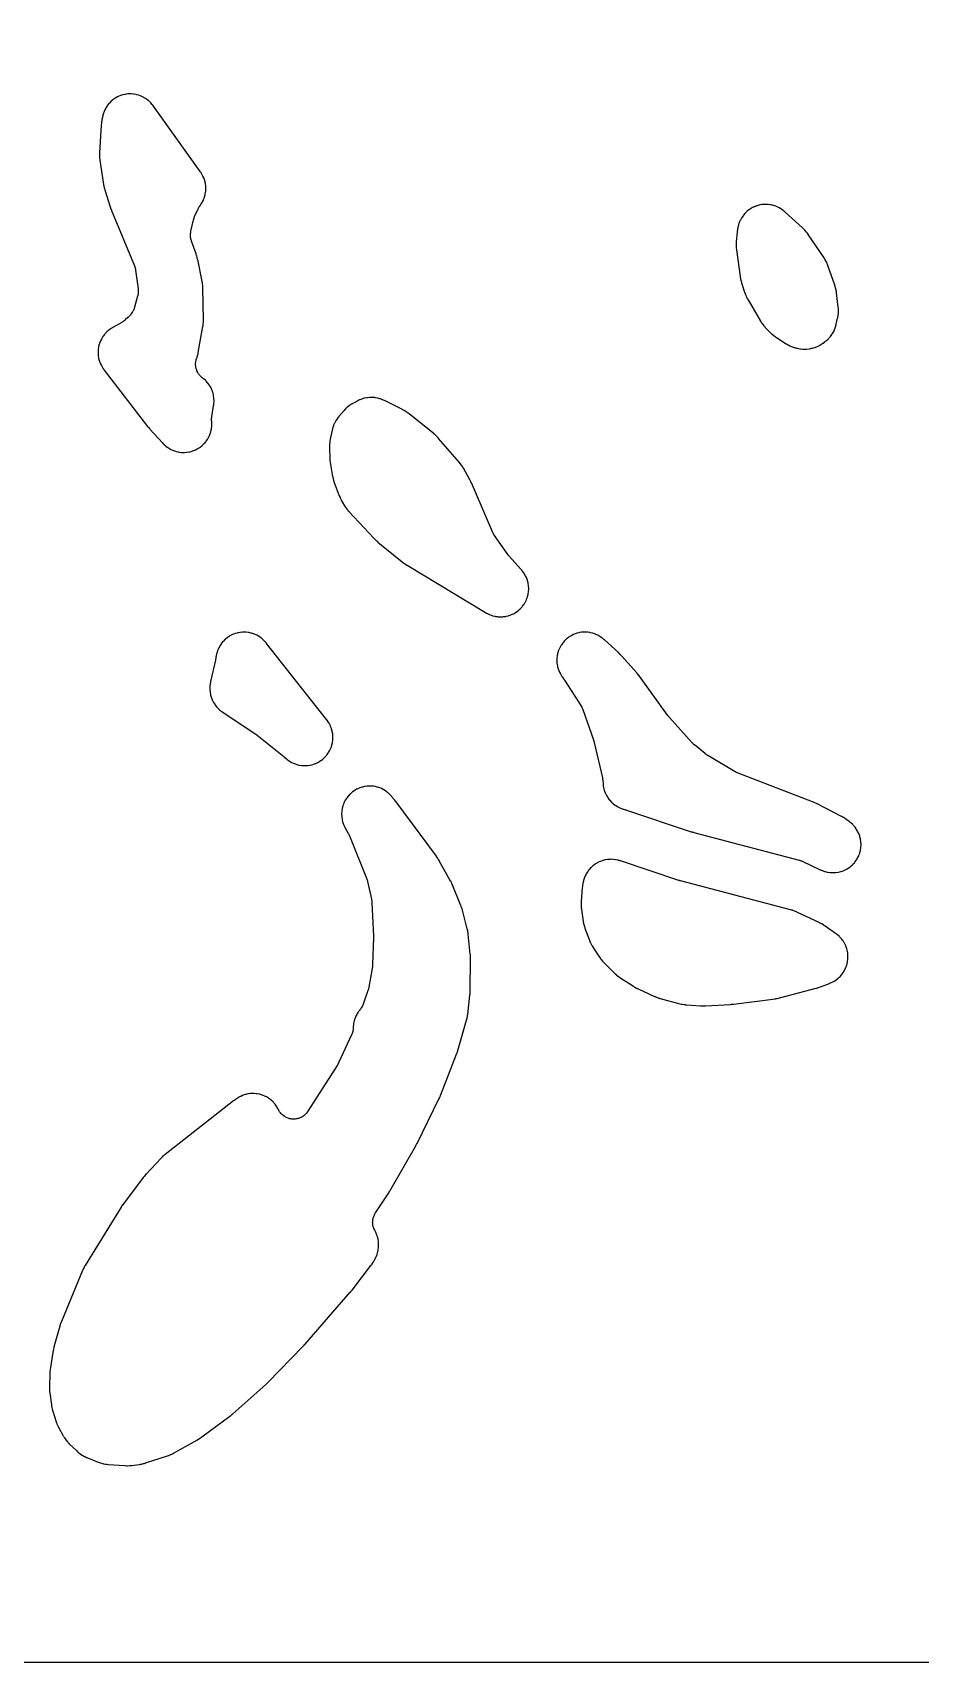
# Model space of a CAD drawing. Header units: millimetres. Extents: x 0 to 300, y 0 to 300.
# Drawn here: x 70.7 to 149.5, y -0.1 to 144.5 of the extents above; entities that cross this region are included whole.
import ezdxf

# ---------------------------------------------------------------- set-up
doc = ezdxf.new("R2010")
doc.units = ezdxf.units.MM
doc.layers.add('CUT', color=7, linetype='CONTINUOUS')

msp = doc.modelspace()

# ---------------------------------------------------------------- linework, layer by layer
at = {"layer": 'CUT'}
msp.add_lwpolyline([(298.5289, -0.0625), (1.4375, -0.0625), (0.5522, -0.0625), (0.4788, -0.0589), (0.4206, -0.0503), (0.3635, -0.036), (0.3082, -0.0162), (0.255, 0.009), (0.2046, 0.0392), (0.1573, 0.0743), (0.1137, 0.1137), (0.0743, 0.1573), (0.0392, 0.2046), (0.009, 0.255), (-0.0162, 0.3082), (-0.036, 0.3635), (-0.0503, 0.4206), (-0.0589, 0.4788), (-0.0625, 0.5522), (-0.0625, 1.4375), (-0.0625, 298.5625)], dxfattribs=at)
for points in [[(76.5528, 115.6852), (76.565, 115.6258), (76.6129, 115.4405), (76.631, 115.3827), (76.6974, 115.2031), (76.7213, 115.1475), (76.8054, 114.9755), (76.8348, 114.9225), (76.9373, 114.7577), (76.9539, 114.7324), (76.9876, 114.6838), (76.9964, 114.6714), (77.0545, 114.592), (77.0636, 114.5799), (80.9134, 109.5902), (80.9209, 109.5807), (80.9702, 109.5193), (80.9779, 109.5099), (81.0415, 109.4341), (81.0493, 109.4249), (81.1012, 109.3656), (81.1092, 109.3565), (82.2186, 108.1365), (82.2288, 108.1255), (82.2962, 108.0551), (82.3067, 108.0444), (82.3482, 108.0031), (82.3699, 107.9825), (82.5127, 107.854), (82.5592, 107.8162), (82.712, 107.7041), (82.762, 107.6711), (82.9252, 107.5748), (82.9783, 107.5469), (83.1503, 107.4674), (83.2059, 107.445), (83.3849, 107.3831), (83.4425, 107.3663), (83.6268, 107.3225), (83.6858, 107.3116), (83.8736, 107.2864), (83.9333, 107.2814), (84.1227, 107.2751), (84.1826, 107.2761), (84.3717, 107.2887), (84.4312, 107.2957), (84.6181, 107.3271), (84.6766, 107.34), (84.8594, 107.3899), (84.9164, 107.4085), (85.0933, 107.4764), (85.1481, 107.5007), (85.3173, 107.5859), (85.3695, 107.6155), (85.5294, 107.7171), (85.5783, 107.7518), (85.7272, 107.8689), (85.7724, 107.9082), (85.909, 108.0396), (85.95, 108.0833), (86.0728, 108.2276), (86.1093, 108.2752), (86.217, 108.4311), (86.2486, 108.482), (86.3402, 108.6478), (86.3665, 108.7017), (86.4412, 108.8759), (86.462, 108.9321), (86.5189, 109.1128), (86.534, 109.1708), (86.5726, 109.3563), (86.5818, 109.4155), (86.6017, 109.604), (86.605, 109.6638), (86.606, 109.8559), (86.6054, 109.8859), (86.6027, 109.9444), (86.6019, 109.9593), (86.595, 110.0581), (86.5944, 110.0654), (86.5929, 110.0837), (86.5913, 110.1068), (86.5894, 110.1406), (86.5882, 110.1704), (86.5881, 110.1746), (86.5884, 110.2269), (86.5909, 110.2982), (86.5959, 110.3657), (86.6011, 110.4133), (86.6064, 110.4527), (86.6084, 110.4654), (86.6099, 110.4751), (86.7638, 111.3978), (86.7661, 111.4125), (86.7797, 111.5086), (86.7816, 111.5234), (86.7883, 111.5813), (86.791, 111.611), (86.8035, 111.8019), (86.8045, 111.8615), (86.7981, 112.0501), (86.7932, 112.1096), (86.7681, 112.2966), (86.7572, 112.3553), (86.7137, 112.5388), (86.6971, 112.5962), (86.6355, 112.7745), (86.6133, 112.8299), (86.5343, 113.0012), (86.5067, 113.0541), (86.4111, 113.2168), (86.3783, 113.2667), (86.267, 113.419), (86.2295, 113.4654), (86.1036, 113.606), (86.0616, 113.6484), (85.9224, 113.7758), (85.8764, 113.8138), (85.7841, 113.8828), (85.7489, 113.9104), (85.6858, 113.9626), (85.6199, 114.023), (85.578, 114.0653), (85.5183, 114.1318), (85.4809, 114.1781), (85.4281, 114.2502), (85.3954, 114.3), (85.3501, 114.377), (85.3225, 114.4298), (85.285, 114.5109), (85.2628, 114.5661), (85.2336, 114.6506), (85.217, 114.7078), (85.1963, 114.7947), (85.1854, 114.8532), (85.1734, 114.9418), (85.1684, 115.0011), (85.1653, 115.0905), (85.1661, 115.15), (85.1719, 115.2392), (85.1787, 115.2983), (85.1933, 115.3865), (85.2059, 115.4447), (85.2292, 115.531), (85.2544, 115.6089), (85.2692, 115.6511), (85.2975, 115.7256), (85.3148, 115.7784), (85.3622, 115.9499), (85.369, 115.9768), (85.3811, 116.0297), (85.384, 116.0433), (85.402, 116.1317), (85.4046, 116.1454), (85.8168, 118.4426), (85.8192, 118.4571), (85.8337, 118.5514), (85.8358, 118.5659), (85.8432, 118.6228), (85.8462, 118.652), (85.8614, 118.8422), (85.863, 118.8715), (85.8648, 118.9289), (85.865, 118.9435), (85.8656, 119.039), (85.8655, 119.0537), (85.8142, 121.8593), (85.8138, 121.873), (85.8101, 121.9623), (85.8094, 121.976), (85.806, 122.0296), (85.8036, 122.057), (85.784, 122.2345), (85.7803, 122.2618), (85.772, 122.3148), (85.7697, 122.3284), (85.7538, 122.4163), (85.7512, 122.4298), (85.3524, 124.3815), (85.3479, 124.4019), (85.3161, 124.5339), (85.3108, 124.5541), (85.2652, 124.7182), (85.2593, 124.7382), (85.2184, 124.8676), (85.2117, 124.8874), (84.8053, 126.0332), (84.792, 126.0738), (84.7694, 126.1487), (84.7486, 126.2315), (84.7374, 126.2872), (84.7245, 126.3716), (84.7187, 126.4282), (84.7139, 126.5134), (84.7134, 126.5703), (84.7167, 126.6556), (84.7216, 126.7122), (84.733, 126.7968), (84.7471, 126.8738), (84.7558, 126.9156), (84.9887, 127.9166), (84.9978, 127.9514), (85.0147, 128.0115), (85.0355, 128.076), (85.0549, 128.1292), (85.07, 128.168), (85.0711, 128.1706), (85.076, 128.1821), (85.0792, 128.1893), (85.0811, 128.1938), (85.3585, 128.8231), (85.3822, 128.8726), (85.4207, 128.9474), (85.467, 129.0269), (85.512, 129.0958), (85.5378, 129.1331), (85.5855, 129.1988), (85.5928, 129.2091), (85.6285, 129.2604), (85.6448, 129.285), (85.7449, 129.4452), (85.7737, 129.4966), (85.8565, 129.6636), (85.88, 129.7176), (85.946, 129.8919), (85.9642, 129.948), (86.0128, 130.1279), (86.0253, 130.1855), (86.0561, 130.3693), (86.0629, 130.4279), (86.0754, 130.6138), (86.0765, 130.6727), (86.0707, 130.859), (86.066, 130.9178), (86.0419, 131.1026), (86.0315, 131.1606), (85.9894, 131.3422), (85.9733, 131.3989), (85.9137, 131.5754), (85.8921, 131.6303), (85.8154, 131.8001), (85.7885, 131.8526), (85.6942, 132.0163), (85.6789, 132.0415), (85.6477, 132.0899), (85.6396, 132.1022), (85.5858, 132.1815), (85.5774, 132.1936), (81.4319, 137.9909), (81.4233, 138.0026), (81.3664, 138.0781), (81.3575, 138.0897), (81.3223, 138.1342), (81.3037, 138.1566), (81.1811, 138.297), (81.1408, 138.3389), (81.007, 138.4651), (80.9628, 138.5029), (80.8174, 138.6155), (80.7698, 138.6488), (80.6142, 138.7468), (80.5635, 138.7754), (80.3992, 138.8579), (80.346, 138.8814), (80.1745, 138.9476), (80.1192, 138.9659), (79.9421, 139.0152), (79.8854, 139.028), (79.7043, 139.0599), (79.6466, 139.0672), (79.4632, 139.0814), (79.4051, 139.083), (79.2212, 139.0794), (79.1632, 139.0755), (78.9806, 139.054), (78.9232, 139.0445), (78.7435, 139.0055), (78.6874, 138.9904), (78.5123, 138.9342), (78.4578, 138.9138), (78.289, 138.8409), (78.2368, 138.8153), (78.0758, 138.7264), (78.0263, 138.6958), (77.8747, 138.5918), (77.8284, 138.5566), (77.6876, 138.4383), (77.6449, 138.3988), (77.5162, 138.2675), (77.4776, 138.224), (77.3622, 138.0808), (77.3279, 138.0338), (77.227, 137.8802), (77.1974, 137.8301), (77.1118, 137.6673), (77.0872, 137.6146), (77.0178, 137.4444), (76.9984, 137.3895), (76.945, 137.2109), (76.9374, 137.1828), (76.9238, 137.1277), (76.9205, 137.1135), (76.9001, 137.0212), (76.8971, 137.007), (76.8572, 136.8033), (76.8537, 136.784), (76.8333, 136.6579), (76.8305, 136.6385), (76.81, 136.4796), (76.8078, 136.46), (76.7957, 136.3329), (76.7941, 136.3133), (76.6412, 133.8681), (76.6404, 133.8522), (76.6367, 133.7488), (76.6363, 133.7329), (76.6357, 133.6707), (76.6363, 133.6389), (76.6453, 133.4323), (76.6476, 133.4006), (76.6536, 133.3387), (76.6553, 133.3229), (76.668, 133.2202), (76.6702, 133.2045), (76.994, 131.059), (76.9957, 131.0482), (77.0085, 130.9726), (77.0106, 130.9614), (77.0199, 130.912), (77.0249, 130.8884), (77.0589, 130.7414), (77.0646, 130.7188), (77.0752, 130.6798), (77.0782, 130.6693), (77.0995, 130.5966), (77.103, 130.5848), (77.5812, 129.0659), (77.5854, 129.0532), (77.6132, 128.9712), (77.6177, 128.9586), (77.6549, 128.8564), (77.6596, 128.844), (77.6911, 128.7633), (77.6961, 128.7509), (79.7364, 123.8425), (79.7401, 123.8334), (79.7457, 123.8194), (79.7548, 123.796), (79.7664, 123.7646), (79.7763, 123.7364), (79.7777, 123.7323), (79.7929, 123.682), (79.8115, 123.6129), (79.8268, 123.5467), (79.8358, 123.4995), (79.8423, 123.4602), (79.8442, 123.4474), (79.8456, 123.4377), (80.0672, 121.7817), (80.0721, 121.7366), (80.0789, 121.6537), (80.0818, 121.5631), (80.0807, 121.5027), (80.0745, 121.4122), (80.0674, 121.3523), (80.0521, 121.2629), (80.0339, 121.1818), (80.0229, 121.1377), (79.7522, 120.1608), (79.7488, 120.149), (79.7442, 120.133), (79.7291, 120.0862), (79.7099, 120.0316), (79.6777, 119.9526), (79.643, 119.8777), (79.6031, 119.8013), (79.573, 119.7498), (79.5466, 119.7074), (79.5376, 119.6938), (79.5307, 119.6836), (79.4296, 119.5353), (79.4243, 119.5275), (79.4159, 119.5156), (79.4019, 119.496), (79.3827, 119.47), (79.3653, 119.4472), (79.3628, 119.444), (79.3304, 119.4053), (79.2849, 119.3538), (79.24, 119.3065), (79.207, 119.2742), (79.179, 119.248), (79.1698, 119.2397), (79.1628, 119.2334), (78.93, 119.0287), (78.9211, 119.0209), (78.909, 119.0105), (78.8722, 118.9807), (78.8097, 118.9326), (78.7817, 118.9119), (78.7528, 118.8923), (78.6867, 118.8492), (78.6464, 118.8245), (78.6326, 118.8165), (78.6223, 118.8106), (77.8366, 118.3698), (77.8235, 118.3623), (77.7389, 118.312), (77.726, 118.304), (77.6759, 118.2725), (77.6507, 118.2558), (77.4919, 118.1442), (77.4441, 118.107), (77.2993, 117.9817), (77.2556, 117.9398), (77.1242, 117.8006), (77.0849, 117.7545), (76.9682, 117.6028), (76.9337, 117.5529), (76.8329, 117.3902), (76.8036, 117.3372), (76.7197, 117.1651), (76.696, 117.1094), (76.6298, 116.9297), (76.6118, 116.8719), (76.5641, 116.6865), (76.552, 116.6271), (76.5233, 116.4379), (76.5172, 116.3776), (76.5077, 116.1864), (76.5078, 116.1258), (76.5176, 115.9346), (76.5237, 115.8744)], [(133.2579, 127.0657), (133.2527, 127.0352), (133.2442, 126.9756), (133.2422, 126.9603), (133.2305, 126.8607), (133.2289, 126.8454), (133.1494, 125.9734), (133.1481, 125.9564), (133.1411, 125.8456), (133.1403, 125.8286), (133.138, 125.762), (133.1379, 125.7279), (133.1429, 125.5062), (133.1447, 125.4721), (133.15, 125.4057), (133.1516, 125.3887), (133.1636, 125.2784), (133.1657, 125.2614), (133.4929, 122.8824), (133.4949, 122.8691), (133.5088, 122.7824), (133.5111, 122.7691), (133.5206, 122.7173), (133.5261, 122.6908), (133.5655, 122.5199), (133.5722, 122.4937), (133.5863, 122.4429), (133.5901, 122.43), (133.6155, 122.346), (133.6196, 122.3331), (133.9187, 121.4205), (133.9238, 121.4055), (133.9586, 121.3081), (133.9642, 121.2932), (133.9866, 121.2353), (133.9989, 121.2059), (134.0838, 121.0174), (134.0976, 120.9887), (134.126, 120.9335), (134.1335, 120.9195), (134.1833, 120.8288), (134.1912, 120.815), (135.2708, 118.9677), (135.2801, 118.9523), (135.342, 118.8533), (135.3518, 118.8382), (135.3907, 118.7799), (135.4115, 118.7507), (135.5525, 118.5647), (135.575, 118.5368), (135.6206, 118.4836), (135.6325, 118.4701), (135.7111, 118.3838), (135.7234, 118.3707), (136.1423, 117.9373), (136.155, 117.9246), (136.2386, 117.8432), (136.2517, 117.8308), (136.3033, 117.7835), (136.3304, 117.76), (136.5114, 117.6129), (136.54, 117.5911), (136.5968, 117.5502), (136.6116, 117.54), (136.7084, 117.4748), (136.7234, 117.465), (137.589, 116.9188), (137.6006, 116.9117), (137.6762, 116.8664), (137.6879, 116.8595), (137.734, 116.8333), (137.7579, 116.8204), (137.9127, 116.7413), (137.9621, 116.7188), (138.1235, 116.654), (138.1489, 116.6444), (138.1989, 116.6269), (138.2118, 116.6226), (138.2957, 116.5954), (138.3086, 116.5913), (138.3894, 116.5671), (138.4036, 116.563), (138.4966, 116.5376), (138.511, 116.5338), (138.5672, 116.52), (138.5962, 116.5136), (138.7829, 116.4772), (138.8416, 116.4687), (139.0309, 116.4509), (139.0605, 116.4489), (139.1184, 116.4463), (139.1332, 116.4459), (139.2189, 116.4442), (139.2478, 116.4443), (139.328, 116.4466), (139.3421, 116.4472), (139.397, 116.4501), (139.4251, 116.4522), (139.6048, 116.4701), (139.6606, 116.4783), (139.8378, 116.513), (139.8654, 116.519), (139.8853, 116.5239), (139.9152, 116.5321), (140.1081, 116.59), (140.1376, 116.5997), (140.1726, 116.6123), (140.2042, 116.6245), (140.4038, 116.7089), (140.4646, 116.7388), (140.6535, 116.8451), (140.6825, 116.8625), (140.7381, 116.8981), (140.7522, 116.9074), (140.8431, 116.9693), (140.857, 116.979), (140.9801, 117.0679), (140.9926, 117.0772), (141.0728, 117.1384), (141.0851, 117.1479), (141.1323, 117.1859), (141.156, 117.206), (141.3044, 117.3386), (141.3485, 117.3823), (141.4806, 117.5275), (141.5199, 117.5755), (141.6363, 117.7336), (141.6705, 117.7854), (141.7699, 117.9547), (141.7985, 118.0098), (141.8799, 118.1884), (141.9027, 118.2461), (141.9661, 118.4348), (141.9752, 118.4645), (141.9915, 118.5228), (141.9955, 118.5379), (142.0201, 118.6357), (142.0237, 118.6508), (142.1454, 119.194), (142.1489, 119.2105), (142.1699, 119.3183), (142.1729, 119.3349), (142.1836, 119.3999), (142.1882, 119.4334), (142.2115, 119.6485), (142.215, 119.7159), (142.214, 119.9323), (142.2129, 119.9661), (142.2088, 120.0319), (142.2076, 120.0487), (142.1978, 120.158), (142.196, 120.1748), (142.0473, 121.4368), (142.0451, 121.453), (142.0297, 121.5586), (142.0272, 121.5748), (142.0162, 121.638), (142.0097, 121.6701), (141.9617, 121.8779), (141.9535, 121.9097), (141.9357, 121.9713), (141.9309, 121.987), (141.8985, 122.0886), (141.8933, 122.1042), (141.2791, 123.8613), (141.2747, 123.8733), (141.2456, 123.9513), (141.241, 123.9633), (141.2224, 124.0098), (141.2124, 124.0334), (141.1452, 124.1833), (141.1223, 124.2291), (141.0425, 124.3726), (141.0296, 124.3948), (141.0034, 124.4375), (140.9966, 124.4483), (140.9516, 124.5184), (140.9446, 124.5291), (139.5414, 126.6133), (139.531, 126.6284), (139.4616, 126.725), (139.4507, 126.7397), (139.4073, 126.7963), (139.3841, 126.8247), (139.2284, 127.0043), (139.2035, 127.0312), (139.1536, 127.0821), (139.1406, 127.095), (139.0547, 127.1774), (139.0413, 127.1898), (137.4787, 128.6001), (137.4674, 128.6101), (137.3931, 128.6738), (137.3815, 128.6835), (137.336, 128.7206), (137.3121, 128.7391), (137.1566, 128.8534), (137.1064, 128.8865), (136.9424, 128.9833), (136.8891, 129.0113), (136.7163, 129.0912), (136.6604, 129.1137), (136.4805, 129.1758), (136.4226, 129.1926), (136.2374, 129.2364), (136.1781, 129.2473), (135.9894, 129.2723), (135.9294, 129.2772), (135.7391, 129.2832), (135.6789, 129.282), (135.489, 129.2689), (135.4292, 129.2617), (135.2415, 129.2296), (135.1828, 129.2165), (134.9993, 129.1657), (134.9421, 129.1467), (134.7646, 129.0778), (134.7097, 129.0532), (134.54, 128.9669), (134.4878, 128.9369), (134.3276, 128.834), (134.2787, 128.7989), (134.1296, 128.6805), (134.0844, 128.6407), (133.948, 128.5079), (133.907, 128.4638), (133.7846, 128.318), (133.7483, 128.2699), (133.6411, 128.1126), (133.6097, 128.0612), (133.5189, 127.8939), (133.4928, 127.8396), (133.4182, 127.6616), (133.4072, 127.6335), (133.3872, 127.5782), (133.3823, 127.564), (133.3547, 127.4814), (133.3458, 127.4523), (133.3218, 127.3658), (133.3179, 127.3509), (133.3032, 127.2925), (133.2965, 127.2623)], [(97.0502, 107.9465), (97.0481, 107.91), (97.0463, 107.8387), (97.0461, 107.8204), (97.0466, 107.7015), (97.047, 107.6832), (97.0796, 106.7539), (97.0808, 106.7325), (97.0906, 106.5935), (97.0925, 106.5722), (97.1111, 106.3984), (97.1138, 106.3772), (97.1335, 106.2393), (97.137, 106.2181), (97.3299, 105.1459), (97.3324, 105.1327), (97.3498, 105.0473), (97.3526, 105.0342), (97.3642, 104.9831), (97.3707, 104.9571), (97.4167, 104.7891), (97.4244, 104.7634), (97.4405, 104.7135), (97.4447, 104.7008), (97.4733, 104.6185), (97.4779, 104.6058), (97.9161, 103.4302), (97.9213, 103.4168), (97.956, 103.3303), (97.9615, 103.317), (97.9835, 103.2655), (97.9955, 103.2394), (98.077, 103.0717), (98.0902, 103.0462), (98.1171, 102.997), (98.1241, 102.9845), (98.1708, 102.9037), (98.1781, 102.8914), (98.3836, 102.5549), (98.3917, 102.542), (98.4453, 102.4591), (98.4537, 102.4464), (98.4871, 102.3974), (98.5049, 102.3728), (98.6243, 102.2156), (98.6433, 102.1918), (98.6815, 102.1465), (98.6914, 102.135), (98.7569, 102.0611), (98.7672, 102.0498), (100.9835, 99.6747), (100.9976, 99.6601), (101.0902, 99.5673), (101.1047, 99.5533), (101.2248, 99.4408), (101.2398, 99.4272), (101.3385, 99.3408), (101.3539, 99.3278), (103.4955, 97.5768), (103.5124, 97.5634), (103.6238, 97.4789), (103.6411, 97.4662), (103.7845, 97.3651), (103.8024, 97.3531), (103.9195, 97.2767), (103.9377, 97.2653), (110.8883, 93.0809), (110.901, 93.0734), (110.9842, 93.0261), (110.9971, 93.019), (111.0478, 92.9918), (111.074, 92.9785), (111.2445, 92.8974), (111.2989, 92.8748), (111.474, 92.8117), (111.5303, 92.7945), (111.7108, 92.749), (111.7686, 92.7374), (111.9527, 92.7097), (112.0113, 92.7038), (112.1972, 92.6943), (112.2561, 92.6942), (112.442, 92.703), (112.5006, 92.7086), (112.6848, 92.7356), (112.7426, 92.747), (112.9233, 92.7919), (112.9797, 92.8089), (113.1551, 92.8713), (113.2095, 92.8937), (113.3779, 92.973), (113.4299, 93.0006), (113.5898, 93.096), (113.6388, 93.1287), (113.7885, 93.2393), (113.8341, 93.2766), (113.9723, 93.4013), (114.014, 93.4429), (114.1393, 93.5806), (114.1767, 93.626), (114.2879, 93.7754), (114.3207, 93.8243), (114.4167, 93.9838), (114.4445, 94.0356), (114.5244, 94.2038), (114.5471, 94.2581), (114.6101, 94.4333), (114.6273, 94.4896), (114.6729, 94.6701), (114.6845, 94.7279), (114.7121, 94.912), (114.718, 94.9706), (114.7275, 95.1565), (114.7276, 95.2154), (114.7188, 95.4013), (114.7131, 95.4599), (114.6861, 95.6441), (114.6747, 95.7019), (114.6298, 95.8826), (114.6128, 95.9389), (114.5504, 96.1143), (114.528, 96.1688), (114.4487, 96.3372), (114.421, 96.3892), (114.3256, 96.549), (114.2929, 96.598), (114.1808, 96.7498), (114.1627, 96.7731), (114.1263, 96.8176), (114.1168, 96.8289), (114.0544, 96.9015), (114.0447, 96.9125), (112.9934, 98.0765), (112.9839, 98.0872), (112.9621, 98.1122), (112.9528, 98.123), (112.9416, 98.1362), (112.9324, 98.1471), (112.9114, 98.1728), (112.9024, 98.1839), (112.8923, 98.1967), (112.8835, 98.2079), (112.8633, 98.2342), (112.8547, 98.2456), (112.8443, 98.2595), (112.8359, 98.271), (112.8165, 98.298), (112.8083, 98.3096), (111.6881, 99.9191), (111.6817, 99.9284), (111.6732, 99.941), (111.6488, 99.9789), (111.6099, 100.0431), (111.5932, 100.0718), (111.5776, 100.1011), (111.5435, 100.1681), (111.5241, 100.2087), (111.5179, 100.2226), (111.5134, 100.2329), (109.6413, 104.5662), (109.6352, 104.5798), (109.5944, 104.668), (109.588, 104.6815), (109.5341, 104.7908), (109.5274, 104.8041), (109.4823, 104.8901), (109.4752, 104.9033), (108.9387, 105.8683), (108.9311, 105.8816), (108.8806, 105.9672), (108.8726, 105.9803), (108.841, 106.0309), (108.8241, 106.0565), (108.7104, 106.2194), (108.6922, 106.2441), (108.6556, 106.2912), (108.6461, 106.3032), (108.5831, 106.3801), (108.5732, 106.3918), (106.7327, 108.5271), (106.7238, 108.5372), (106.6649, 108.6025), (106.6557, 108.6124), (106.6194, 108.6509), (106.6004, 108.6701), (106.4741, 108.7924), (106.4543, 108.8108), (106.4147, 108.8458), (106.4045, 108.8546), (106.3373, 108.9113), (106.3269, 108.92), (104.1401, 110.6848), (104.1274, 110.6947), (104.0443, 110.7582), (104.0314, 110.7678), (103.9805, 110.8046), (103.9539, 110.8227), (103.7781, 110.9358), (103.7505, 110.9525), (103.696, 110.9836), (103.6819, 110.9914), (103.5897, 111.0407), (103.5754, 111.0481), (101.9326, 111.8711), (101.9199, 111.8773), (101.8367, 111.9165), (101.8238, 111.9224), (101.7733, 111.9448), (101.7471, 111.9557), (101.578, 112.0213), (101.5244, 112.0392), (101.3522, 112.0879), (101.2971, 112.1007), (101.1211, 112.133), (101.065, 112.1406), (100.8867, 112.1561), (100.8302, 112.1584), (100.6512, 112.1571), (100.5947, 112.154), (100.4167, 112.1358), (100.3607, 112.1274), (100.1852, 112.0926), (100.1303, 112.0789), (99.9589, 112.0277), (99.9055, 112.0089), (99.7373, 111.9408), (99.7113, 111.9296), (99.6611, 111.9065), (99.6484, 111.9004), (99.5658, 111.8599), (99.5531, 111.8535), (99.1825, 111.661), (99.1698, 111.6542), (99.0881, 111.6092), (99.0756, 111.6022), (99.0272, 111.574), (99.0027, 111.559), (98.8484, 111.459), (98.8018, 111.4255), (98.6596, 111.3128), (98.6164, 111.275), (98.4839, 111.1475), (98.4637, 111.1271), (98.4252, 111.0864), (98.4155, 111.0758), (98.3531, 111.0065), (98.3436, 110.9957), (97.8852, 110.4613), (97.8756, 110.4498), (97.814, 110.3742), (97.8046, 110.3625), (97.7688, 110.3162), (97.751, 110.292), (97.641, 110.1343), (97.6092, 110.0834), (97.5168, 109.9178), (97.4902, 109.864), (97.4148, 109.69), (97.3937, 109.6338), (97.3353, 109.4507), (97.3269, 109.4219), (97.3119, 109.3653), (97.3082, 109.3507), (97.2856, 109.2559), (97.2823, 109.2412), (97.1132, 108.4432), (97.1097, 108.4252), (97.0886, 108.3082), (97.0856, 108.2901), (97.0751, 108.2196), (97.0708, 108.1832)], [(86.4873, 85.8025), (86.501, 85.7437), (86.5538, 85.5601), (86.5733, 85.503), (86.6443, 85.3256), (86.6695, 85.2707), (86.7579, 85.1014), (86.7885, 85.0494), (86.8935, 84.8898), (86.9292, 84.8411), (87.0496, 84.6929), (87.0901, 84.648), (87.2248, 84.5127), (87.2696, 84.4721), (87.4193, 84.3493), (87.4431, 84.3307), (87.4906, 84.2957), (87.5029, 84.2869), (87.5833, 84.2305), (87.5958, 84.222), (90.4607, 82.3204), (90.4691, 82.3148), (90.4887, 82.3014), (90.4971, 82.2957), (90.5073, 82.2886), (90.5156, 82.2827), (90.5349, 82.2689), (90.5432, 82.263), (90.5577, 82.2523), (90.5659, 82.2463), (90.5849, 82.2321), (90.593, 82.2259), (90.6028, 82.2184), (90.6109, 82.2121), (90.6295, 82.1975), (90.6375, 82.1912), (92.9938, 80.2999), (93.0023, 80.293), (93.0219, 80.2769), (93.0303, 80.2699), (93.0404, 80.2613), (93.0487, 80.2543), (93.068, 80.2376), (93.0762, 80.2305), (93.0943, 80.2145), (93.1949, 80.1252), (93.2069, 80.1147), (93.2502, 80.0784), (93.2736, 80.0597), (93.426, 79.9439), (93.4753, 79.9102), (93.6363, 79.8116), (93.6887, 79.783), (93.8587, 79.7008), (93.9137, 79.6775), (94.091, 79.6126), (94.1481, 79.5949), (94.3309, 79.548), (94.3895, 79.5361), (94.5761, 79.5076), (94.6355, 79.5015), (94.8241, 79.4917), (94.8838, 79.4916), (95.0724, 79.5006), (95.1318, 79.5064), (95.3186, 79.5341), (95.3772, 79.5458), (95.5603, 79.5919), (95.6174, 79.6094), (95.795, 79.6735), (95.8501, 79.6966), (96.0204, 79.778), (96.0729, 79.8064), (96.2343, 79.9044), (96.2838, 79.9379), (96.4346, 80.0514), (96.4805, 80.0897), (96.6193, 80.2176), (96.6612, 80.2603), (96.7866, 80.4014), (96.824, 80.448), (96.9347, 80.6009), (96.9673, 80.6509), (97.0623, 80.8141), (97.0898, 80.8671), (97.1681, 81.0389), (97.1901, 81.0944), (97.251, 81.2732), (97.2674, 81.3306), (97.3102, 81.5145), (97.3208, 81.5733), (97.3451, 81.7605), (97.3498, 81.82), (97.3553, 82.0088), (97.3541, 82.0685), (97.3409, 82.2568), (97.3337, 82.3161), (97.3018, 82.5022), (97.2888, 82.5605), (97.2386, 82.7425), (97.2198, 82.7992), (97.1518, 82.9753), (97.1275, 83.0299), (97.0422, 83.1983), (97.0126, 83.2502), (96.9096, 83.4116), (96.8929, 83.4363), (96.8592, 83.4839), (96.8504, 83.4959), (96.7922, 83.5736), (96.7831, 83.5855), (91.4616, 90.3344), (91.4522, 90.346), (91.3906, 90.4203), (91.3809, 90.4316), (91.3428, 90.4754), (91.3227, 90.4973), (91.1905, 90.6345), (91.1472, 90.6752), (91.0041, 90.7969), (90.957, 90.8332), (90.8025, 90.9402), (90.752, 90.9715), (90.5877, 91.0627), (90.5344, 91.089), (90.3619, 91.1634), (90.3062, 91.1843), (90.1272, 91.2413), (90.0697, 91.2565), (89.8859, 91.2956), (89.8272, 91.3051), (89.6405, 91.3257), (89.5812, 91.3294), (89.3933, 91.3315), (89.3339, 91.3292), (89.1467, 91.3127), (89.0878, 91.3045), (88.9032, 91.2696), (88.8454, 91.2557), (88.6651, 91.2026), (88.609, 91.183), (88.4349, 91.1124), (88.381, 91.0874), (88.2147, 90.9999), (88.1635, 90.9697), (88.0067, 90.8661), (87.9588, 90.831), (87.813, 90.7125), (87.7688, 90.6727), (87.6354, 90.5404), (87.5953, 90.4965), (87.4757, 90.3515), (87.4402, 90.3039), (87.3355, 90.1479), (87.3049, 90.0969), (87.2162, 89.9313), (87.1907, 89.8776), (87.1188, 89.704), (87.0988, 89.648), (87.0444, 89.4681), (87.0301, 89.4105), (86.9932, 89.2235), (86.9882, 89.1942), (86.9752, 89.1054), (86.9742, 89.0983), (86.9717, 89.0793), (86.9703, 89.0687), (86.9622, 89.0115), (86.9579, 88.9834), (86.9469, 88.9201), (86.9397, 88.8827), (86.9362, 88.8669), (86.9341, 88.8574), (86.5015, 86.9584), (86.4983, 86.9436), (86.4789, 86.8473), (86.4761, 86.8325), (86.4659, 86.7744), (86.4615, 86.7445), (86.4377, 86.5523), (86.4333, 86.4921), (86.429, 86.3012), (86.4306, 86.2408), (86.4456, 86.0504), (86.4533, 85.9904)], [(117.2771, 88.317), (117.2903, 88.2589), (117.3409, 88.0776), (117.3598, 88.0211), (117.4282, 87.8456), (117.4525, 87.7912), (117.538, 87.6234), (117.5676, 87.5717), (117.6707, 87.411), (117.6874, 87.3863), (117.7212, 87.339), (117.73, 87.327), (117.7882, 87.2496), (117.7973, 87.2378), (117.8088, 87.2233), (117.8291, 87.1966), (117.8732, 87.1365), (117.8987, 87.0997), (117.907, 87.0871), (117.9131, 87.0778), (119.3497, 84.8375), (119.3567, 84.8264), (119.3661, 84.8114), (119.3924, 84.766), (119.4341, 84.6891), (119.4518, 84.6548), (119.468, 84.6197), (119.5029, 84.5395), (119.5223, 84.4908), (119.5284, 84.4742), (119.5329, 84.4618), (120.4675, 81.7947), (120.4715, 81.783), (120.4807, 81.7556), (120.4845, 81.7438), (120.4891, 81.7294), (120.4928, 81.7176), (120.5013, 81.69), (120.5048, 81.6781), (120.5087, 81.6645), (120.5121, 81.6525), (120.5198, 81.6247), (120.523, 81.6127), (120.5268, 81.5981), (120.5298, 81.5861), (120.5367, 81.5581), (120.5396, 81.546), (121.2642, 78.4088), (121.2657, 78.4021), (121.2692, 78.3866), (121.2698, 78.3838), (121.2759, 78.3536), (121.2871, 78.2929), (121.2906, 78.2719), (121.2946, 78.2426), (121.3035, 78.166), (121.3067, 78.1331), (121.3253, 77.898), (121.3266, 77.8841), (121.3358, 77.794), (121.3374, 77.7801), (121.3444, 77.7247), (121.3486, 77.6966), (121.3799, 77.5174), (121.3923, 77.462), (121.4397, 77.289), (121.4573, 77.235), (121.5208, 77.0672), (121.5434, 77.0151), (121.6225, 76.8541), (121.6499, 76.8044), (121.7439, 76.6515), (121.7758, 76.6046), (121.8838, 76.4613), (121.9201, 76.4177), (122.0412, 76.2852), (122.0814, 76.2452), (122.2144, 76.1248), (122.2582, 76.0887), (122.402, 75.9814), (122.4491, 75.9497), (122.6024, 75.8564), (122.6522, 75.8292), (122.8136, 75.7509), (122.8658, 75.7286), (123.0362, 75.6649), (123.063, 75.6557), (123.1158, 75.6388), (123.1294, 75.6346), (123.2196, 75.608), (123.2247, 75.6066), (123.2605, 75.5964), (123.2859, 75.5887), (123.3089, 75.5814), (123.3214, 75.5774), (129.1527, 73.6344), (129.1615, 73.6316), (129.2225, 73.6123), (129.2319, 73.6094), (129.3084, 73.5866), (129.3177, 73.5839), (129.3784, 73.5669), (129.3884, 73.5641), (138.7347, 71.1133), (138.7689, 71.1034), (138.8283, 71.0849), (138.8918, 71.0625), (138.9441, 71.0418), (138.9822, 71.0257), (138.9847, 71.0246), (138.9961, 71.0194), (139.0031, 71.0161), (139.0075, 71.0141), (140.6004, 70.261), (140.6137, 70.2549), (140.701, 70.2163), (140.7145, 70.2105), (140.7674, 70.1886), (140.7948, 70.178), (140.9719, 70.1146), (141.0281, 70.0975), (141.2081, 70.0524), (141.2656, 70.0409), (141.4492, 70.0135), (141.5076, 70.0077), (141.6929, 69.9984), (141.7516, 69.9983), (141.937, 70.0072), (141.9954, 70.0128), (142.179, 70.0398), (142.2366, 70.0511), (142.4167, 70.0958), (142.4729, 70.1127), (142.6478, 70.1749), (142.702, 70.1972), (142.87, 70.2761), (142.9218, 70.3036), (143.0813, 70.3986), (143.1302, 70.431), (143.2796, 70.5411), (143.3251, 70.5782), (143.463, 70.7023), (143.5047, 70.7437), (143.6298, 70.8807), (143.6673, 70.9259), (143.7784, 71.0745), (143.8112, 71.1231), (143.9073, 71.2819), (143.9352, 71.3335), (144.0154, 71.5009), (144.0381, 71.555), (144.1015, 71.7294), (144.1188, 71.7855), (144.1649, 71.9653), (144.1767, 72.0228), (144.2049, 72.2062), (144.211, 72.2645), (144.2213, 72.4498), (144.2216, 72.5085), (144.2137, 72.6939), (144.2083, 72.7524), (144.1823, 72.9361), (144.1712, 72.9938), (144.1274, 73.1741), (144.1107, 73.2304), (144.0495, 73.4055), (144.0274, 73.4599), (143.9494, 73.6283), (143.9221, 73.6802), (143.8279, 73.8401), (143.7957, 73.8892), (143.6864, 74.0392), (143.6495, 74.0848), (143.5261, 74.2234), (143.4849, 74.2652), (143.3466, 74.3928), (143.3246, 74.4122), (143.2806, 74.4489), (143.2692, 74.4582), (143.1945, 74.5176), (143.1829, 74.5266), (142.9638, 74.6922), (142.9532, 74.7), (142.8841, 74.7499), (142.8734, 74.7575), (142.8312, 74.7865), (142.8093, 74.801), (142.6649, 74.8914), (142.6424, 74.9049), (142.5978, 74.9302), (142.5863, 74.9365), (142.5113, 74.9769), (142.4997, 74.983), (140.271, 76.1217), (140.2571, 76.1286), (140.1655, 76.1724), (140.1514, 76.1789), (140.0351, 76.2309), (140.0208, 76.2371), (139.9271, 76.2761), (139.9126, 76.2819), (133.322, 78.8249), (133.3135, 78.8283), (133.3003, 78.8335), (133.2786, 78.8425), (133.2496, 78.8549), (133.224, 78.8663), (133.2039, 78.8757), (133.1924, 78.8811), (133.1882, 78.8832), (133.1636, 78.8955), (133.1094, 78.9238), (133.0772, 78.9413), (133.0664, 78.9475), (133.0585, 78.9521), (130.6208, 80.3844), (130.6146, 80.3881), (130.6, 80.3969), (130.5973, 80.3985), (130.5694, 80.416), (130.5141, 80.4522), (130.4953, 80.4649), (130.4699, 80.4835), (130.4035, 80.534), (130.3755, 80.5562), (129.4363, 81.332), (129.4311, 81.3364), (129.4188, 81.3467), (129.4165, 81.3486), (129.3938, 81.3686), (129.3482, 81.4097), (129.3328, 81.4241), (129.312, 81.4447), (129.2581, 81.5005), (129.2354, 81.5248), (127.2152, 83.7726), (127.2073, 83.7815), (127.189, 83.8024), (127.1812, 83.8115), (127.172, 83.8224), (127.1644, 83.8314), (127.1468, 83.8526), (127.1393, 83.8618), (127.1307, 83.8724), (127.1233, 83.8816), (127.1062, 83.9034), (127.099, 83.9127), (127.0902, 83.9242), (127.083, 83.9337), (127.0665, 83.9559), (127.0595, 83.9654), (124.5596, 87.4178), (124.5505, 87.4301), (124.49, 87.5093), (124.4806, 87.5213), (124.4022, 87.6187), (124.3924, 87.6305), (124.328, 87.7065), (124.3179, 87.7181), (122.9576, 89.2415), (122.9472, 89.2529), (122.8787, 89.3257), (122.8681, 89.3368), (122.7798, 89.426), (122.7689, 89.4368), (122.6968, 89.506), (122.6855, 89.5165), (121.4495, 90.6437), (121.4384, 90.6536), (121.3653, 90.717), (121.3539, 90.7266), (121.309, 90.7636), (121.2856, 90.782), (121.1324, 90.8961), (121.0829, 90.9292), (120.9215, 91.0262), (120.8689, 91.0543), (120.6987, 91.1347), (120.6436, 91.1574), (120.4662, 91.2206), (120.4092, 91.2378), (120.2264, 91.2831), (120.1679, 91.2945), (119.9815, 91.3214), (119.9222, 91.327), (119.7341, 91.3353), (119.6745, 91.335), (119.4865, 91.3246), (119.4272, 91.3183), (119.2411, 91.2893), (119.1828, 91.2773), (119.0005, 91.23), (118.9437, 91.2121), (118.767, 91.147), (118.7122, 91.1237), (118.5428, 91.0413), (118.4906, 91.0126), (118.3302, 90.9139), (118.2811, 90.8802), (118.1313, 90.766), (118.0858, 90.7276), (117.9481, 90.5992), (117.9066, 90.5565), (117.7822, 90.415), (117.7452, 90.3683), (117.6355, 90.2153), (117.6033, 90.1652), (117.5093, 90.0019), (117.4822, 89.9489), (117.4049, 89.7772), (117.3832, 89.7217), (117.3233, 89.5432), (117.3072, 89.4858), (117.2653, 89.3022), (117.2549, 89.2436), (117.2314, 89.0567), (117.227, 88.9973), (117.2221, 88.809), (117.2235, 88.7495), (117.2374, 88.5617), (117.2447, 88.5026)], [(72.2055, 24.0316), (72.2072, 24.0073), (72.2116, 23.9598), (72.2128, 23.9477), (72.2217, 23.869), (72.2231, 23.8569), (72.3671, 22.7766), (72.369, 22.7629), (72.3829, 22.6744), (72.3852, 22.6608), (72.3948, 22.6077), (72.4003, 22.5807), (72.4401, 22.406), (72.4469, 22.3793), (72.4613, 22.3274), (72.4651, 22.3141), (72.491, 22.2283), (72.4952, 22.2152), (72.7981, 21.2896), (72.8026, 21.2765), (72.8327, 21.1911), (72.8375, 21.178), (72.8568, 21.1271), (72.8673, 21.1013), (72.9394, 20.9352), (72.951, 20.9099), (72.975, 20.861), (72.9813, 20.8486), (73.023, 20.7682), (73.0295, 20.756), (73.4273, 20.0315), (73.4347, 20.0184), (73.4837, 19.9343), (73.4914, 19.9214), (73.522, 19.8716), (73.5384, 19.8465), (73.6472, 19.6882), (73.6835, 19.6405), (73.8075, 19.4939), (73.8275, 19.4715), (73.8674, 19.4287), (73.8778, 19.4179), (73.9461, 19.3484), (73.9567, 19.3379), (74.6129, 18.703), (74.6233, 18.6931), (74.6918, 18.6299), (74.7024, 18.6204), (74.7445, 18.5834), (74.7665, 18.565), (74.9101, 18.4504), (74.9566, 18.4168), (75.1084, 18.3178), (75.1579, 18.2888), (75.3207, 18.2036), (75.3464, 18.1909), (75.3972, 18.1674), (75.4103, 18.1615), (75.4957, 18.1243), (75.5089, 18.1187), (76.5166, 17.7085), (76.5313, 17.7027), (76.627, 17.6666), (76.6418, 17.6613), (76.6999, 17.6411), (76.7299, 17.6316), (76.9238, 17.5755), (76.9852, 17.5612), (77.1838, 17.5257), (77.215, 17.521), (77.276, 17.5134), (77.2916, 17.5117), (77.3935, 17.5017), (77.4092, 17.5003), (78.8828, 17.3946), (78.8981, 17.3937), (78.9974, 17.3892), (79.0127, 17.3886), (79.0724, 17.3874), (79.103, 17.3876), (79.3016, 17.3936), (79.3322, 17.3953), (79.3917, 17.4002), (79.4069, 17.4016), (79.5058, 17.4122), (79.521, 17.414), (80.1718, 17.5007), (80.1855, 17.5027), (80.2744, 17.5166), (80.2881, 17.5189), (80.3413, 17.5285), (80.3684, 17.5341), (80.5437, 17.5741), (80.5706, 17.5809), (80.6227, 17.5954), (80.6359, 17.5992), (80.7221, 17.6253), (80.7353, 17.6295), (82.662, 18.2614), (82.6757, 18.2661), (82.7641, 18.2975), (82.7777, 18.3025), (82.8304, 18.3226), (82.8571, 18.3336), (83.0289, 18.4089), (83.0551, 18.4212), (83.1056, 18.4463), (83.1185, 18.4529), (83.2015, 18.4967), (83.2142, 18.5036), (85.3294, 19.6854), (85.3457, 19.6949), (85.4512, 19.7583), (85.4673, 19.7683), (85.597, 19.8519), (85.6127, 19.8624), (85.714, 19.9323), (85.7294, 19.9433), (88.2071, 21.7717), (88.2184, 21.7802), (88.2908, 21.8363), (88.3018, 21.8451), (88.3911, 21.9177), (88.402, 21.9267), (88.4717, 21.9862), (88.4823, 21.9954), (91.3905, 24.5967), (91.3976, 24.6031), (91.4466, 24.6484), (91.4541, 24.6555), (91.5143, 24.713), (91.5215, 24.72), (91.5683, 24.7663), (91.5759, 24.7739), (94.713, 27.9891), (94.7184, 27.9947), (94.7556, 28.0339), (94.7613, 28.04), (94.8071, 28.0895), (94.8126, 28.0955), (94.8482, 28.1351), (94.854, 28.1416), (98.8967, 32.7691), (98.9026, 32.776), (98.9434, 32.8241), (98.9496, 32.8316), (98.9995, 32.8924), (99.0055, 32.8998), (99.0441, 32.9485), (99.0504, 32.9565), (100.7327, 35.1519), (100.7394, 35.1609), (100.7859, 35.2239), (100.7927, 35.2334), (100.8224, 35.2754), (100.8363, 35.2959), (100.9202, 35.4255), (100.9327, 35.4457), (100.9538, 35.4813), (100.9594, 35.491), (100.9978, 35.5586), (101.0037, 35.5694), (101.0884, 35.7261), (101.0951, 35.7388), (101.1364, 35.8198), (101.1426, 35.8323), (101.1663, 35.8816), (101.1779, 35.9071), (101.248, 36.0724), (101.2675, 36.1249), (101.3212, 36.2937), (101.3357, 36.3478), (101.3734, 36.5208), (101.3828, 36.576), (101.4043, 36.7518), (101.4085, 36.8077), (101.4134, 36.9847), (101.4124, 37.0407), (101.4008, 37.2174), (101.3945, 37.2731), (101.3665, 37.448), (101.3551, 37.5028), (101.3103, 37.6767), (101.3027, 37.7036), (101.2866, 37.7559), (101.2823, 37.7692), (101.2604, 37.8348), (101.2515, 37.8598), (101.226, 37.9262), (101.2207, 37.9394), (101.2015, 37.9863), (101.1908, 38.0108), (101.1188, 38.166), (101.0942, 38.2133), (101.09, 38.2205), (101.0684, 38.2603), (101.0306, 38.3341), (100.9935, 38.4166), (100.9716, 38.4727), (100.9429, 38.5585), (100.9267, 38.6165), (100.9068, 38.7047), (100.8965, 38.7641), (100.8856, 38.8539), (100.8813, 38.914), (100.8795, 39.0044), (100.8813, 39.0646), (100.8885, 39.1548), (100.8963, 39.2145), (100.9126, 39.3035), (100.9264, 39.3622), (100.9515, 39.4491), (100.9711, 39.506), (101.0048, 39.59), (101.03, 39.6447), (101.072, 39.7248), (101.1141, 39.7962), (101.138, 39.8346), (102.3071, 41.6075), (102.3119, 41.6148), (102.3447, 41.6662), (102.3497, 41.6742), (102.3896, 41.7389), (102.3944, 41.7468), (102.4251, 41.7984), (102.4301, 41.8069), (104.7046, 45.7713), (104.709, 45.779), (104.7388, 45.8328), (104.7433, 45.8411), (104.7794, 45.9087), (104.7837, 45.9169), (104.8114, 45.9707), (104.8158, 45.9796), (106.7625, 49.9254), (106.7681, 49.9371), (106.8038, 50.0135), (106.8092, 50.0253), (106.8519, 50.1223), (106.857, 50.1342), (106.8893, 50.2121), (106.8942, 50.2241), (108.3265, 53.8976), (108.3313, 53.9104), (108.3617, 53.9938), (108.3662, 54.0067), (108.4019, 54.1123), (108.4061, 54.1253), (108.4327, 54.21), (108.4366, 54.2231), (109.2127, 56.9149), (109.216, 56.9267), (109.2364, 57.0036), (109.2395, 57.0154), (109.2508, 57.0619), (109.2562, 57.0858), (109.2876, 57.2418), (109.292, 57.2659), (109.2995, 57.3131), (109.3013, 57.3252), (109.3123, 57.4041), (109.3138, 57.4162), (109.5173, 59.1409), (109.519, 59.1571), (109.5286, 59.2626), (109.5298, 59.2788), (109.5382, 59.4115), (109.539, 59.4277), (109.5428, 59.5336), (109.5432, 59.5498), (109.5678, 62.3423), (109.5677, 62.3591), (109.5656, 62.4682), (109.5651, 62.485), (109.5586, 62.6217), (109.5576, 62.6385), (109.5494, 62.7473), (109.5479, 62.764), (109.3636, 64.5458), (109.3624, 64.5565), (109.3533, 64.6311), (109.3519, 64.6422), (109.345, 64.691), (109.3412, 64.7144), (109.3148, 64.86), (109.3103, 64.8824), (109.3018, 64.9211), (109.2994, 64.9316), (109.2821, 65.0038), (109.2791, 65.0155), (108.8461, 66.6745), (108.8408, 66.6935), (108.8045, 66.8159), (108.7986, 66.8347), (108.748, 66.9868), (108.7415, 67.0053), (108.6973, 67.1251), (108.6902, 67.1435), (108.0045, 68.8286), (107.9972, 68.8457), (107.9484, 68.9557), (107.9406, 68.9726), (107.8752, 69.1087), (107.8669, 69.1253), (107.8114, 69.2322), (107.8026, 69.2485), (106.7921, 71.0551), (106.7825, 71.0716), (106.7185, 71.1778), (106.7084, 71.194), (106.624, 71.3247), (106.6134, 71.3406), (106.5428, 71.4426), (106.5317, 71.4581), (102.9669, 76.2738), (102.9668, 76.2739), (102.9606, 76.2821), (102.9168, 76.3392), (102.9099, 76.348), (102.854, 76.4181), (102.8472, 76.4266), (102.8019, 76.4813), (102.7945, 76.4901), (102.5555, 76.768), (102.5456, 76.7792), (102.481, 76.8507), (102.4709, 76.8615), (102.431, 76.9035), (102.41, 76.9245), (102.2725, 77.0556), (102.2276, 77.0944), (102.0798, 77.2097), (102.0313, 77.2438), (101.8728, 77.344), (101.8212, 77.3732), (101.6536, 77.4572), (101.5993, 77.4811), (101.4243, 77.5482), (101.3679, 77.5667), (101.1871, 77.6161), (101.1292, 77.6289), (100.9444, 77.6603), (100.8855, 77.6673), (100.6985, 77.6803), (100.6392, 77.6815), (100.4518, 77.676), (100.3927, 77.6713), (100.2068, 77.6473), (100.1484, 77.6368), (99.9657, 77.5945), (99.9087, 77.5783), (99.7311, 77.5182), (99.6759, 77.4965), (99.5052, 77.4192), (99.4524, 77.3921), (99.2901, 77.2983), (99.2403, 77.2661), (99.088, 77.1568), (99.0416, 77.1198), (98.9009, 76.996), (98.8584, 76.9547), (98.7305, 76.8175), (98.6923, 76.7722), (98.5786, 76.6231), (98.5451, 76.5742), (98.4467, 76.4147), (98.4181, 76.3627), (98.3359, 76.1942), (98.3126, 76.1397), (98.2475, 75.9639), (98.2297, 75.9073), (98.1822, 75.726), (98.1701, 75.6679), (98.1408, 75.4828), (98.1344, 75.4238), (98.1235, 75.2366), (98.123, 75.1773), (98.1306, 74.99), (98.136, 74.931), (98.1621, 74.7453), (98.1732, 74.6871), (98.2175, 74.5049), (98.2343, 74.4481), (98.2964, 74.2712), (98.3187, 74.2162), (98.3991, 74.044), (98.4123, 74.0174), (98.4393, 73.9662), (98.4464, 73.9532), (98.4935, 73.8691), (98.5009, 73.8562), (98.501, 73.8561), (98.6919, 73.534), (98.6955, 73.5279), (98.7037, 73.5138), (98.7072, 73.5077), (98.7087, 73.5051), (98.722, 73.4809), (98.7522, 73.4242), (98.7624, 73.4042), (98.7774, 73.3725), (98.81, 73.2994), (98.8235, 73.2676), (100.3347, 69.4999), (100.3381, 69.4914), (100.3435, 69.4773), (100.356, 69.4433), (100.3759, 69.3854), (100.3843, 69.3596), (100.3852, 69.3568), (100.3929, 69.3308), (100.4093, 69.2717), (100.4182, 69.2366), (100.4217, 69.222), (100.4237, 69.2132), (100.7739, 67.6504), (100.776, 67.6408), (100.7794, 67.6249), (100.7867, 67.5863), (100.7977, 67.5206), (100.8021, 67.4915), (100.8025, 67.4883), (100.806, 67.4591), (100.8127, 67.3928), (100.8157, 67.3537), (100.8167, 67.3373), (100.8172, 67.3275), (100.9512, 64.4013), (100.9515, 64.394), (100.9522, 64.3772), (100.9524, 64.3699), (100.9529, 64.353), (100.9531, 64.344), (100.9535, 64.323), (100.9537, 64.314), (100.9538, 64.2982), (100.9539, 64.2894), (100.9539, 64.2689), (100.9538, 64.2601), (100.9538, 64.255), (100.9536, 64.2445), (100.9531, 64.2199), (100.9528, 64.2094), (100.8739, 61.8394), (100.8732, 61.8229), (100.8712, 61.7845), (100.8702, 61.7681), (100.8688, 61.7484), (100.8676, 61.7321), (100.8642, 61.6941), (100.8626, 61.6779), (100.8596, 61.6491), (100.8577, 61.6328), (100.8529, 61.5949), (100.8508, 61.5787), (100.8479, 61.5589), (100.8454, 61.5428), (100.8393, 61.505), (100.8366, 61.4889), (100.5398, 59.8481), (100.5385, 59.8411), (100.5354, 59.8248), (100.5341, 59.8178), (100.5335, 59.8148), (100.5276, 59.7875), (100.5131, 59.724), (100.5076, 59.702), (100.498, 59.6678), (100.4744, 59.5903), (100.4636, 59.5571), (100.0413, 58.3424), (100.0285, 58.3082), (100, 58.237), (99.9653, 58.1609), (99.9399, 58.1113), (99.8983, 58.0387), (99.8683, 57.9917), (99.8201, 57.9232), (99.7731, 57.8627), (99.7482, 57.8321), (99.7422, 57.8247), (99.7333, 57.8136), (99.6214, 57.6691), (99.5887, 57.6224), (99.4923, 57.47), (99.4642, 57.4205), (99.3827, 57.2597), (99.3594, 57.2076), (99.2935, 57.0398), (99.2752, 56.9858), (99.2256, 56.8125), (99.2125, 56.757), (99.1796, 56.5798), (99.1718, 56.5233), (99.1559, 56.3437), (99.1536, 56.3027), (99.1524, 56.2432), (99.1481, 56.1534), (99.1379, 56.0554), (99.1276, 55.9907), (99.1068, 55.8944), (99.0895, 55.8312), (99.0583, 55.7378), (99.0251, 55.6539), (99.0057, 55.6086), (97.8852, 53.1764), (97.8786, 53.1625), (97.863, 53.1301), (97.8563, 53.1163), (97.8478, 53.0995), (97.8408, 53.0858), (97.8241, 53.054), (97.8168, 53.0404), (97.8038, 53.0166), (97.7963, 53.0031), (97.7785, 52.9719), (97.7708, 52.9586), (97.7613, 52.9424), (97.7533, 52.9293), (97.7345, 52.8987), (97.7263, 52.8856), (95.1411, 48.8394), (95.1166, 48.803), (95.07, 48.7374), (95.0157, 48.6683), (94.9773, 48.6241), (94.9165, 48.5607), (94.8741, 48.5204), (94.8074, 48.4632), (94.7612, 48.4273), (94.6892, 48.3769), (94.6398, 48.3457), (94.5632, 48.3025), (94.511, 48.2763), (94.4306, 48.2408), (94.376, 48.2198), (94.2926, 48.1922), (94.2362, 48.1767), (94.1505, 48.1574), (94.0928, 48.1474), (94.0056, 48.1366), (93.9473, 48.1323), (93.8595, 48.13), (93.801, 48.1314), (93.7133, 48.1377), (93.6553, 48.1448), (93.5687, 48.1597), (93.5116, 48.1724), (93.4268, 48.1956), (93.3712, 48.2138), (93.2892, 48.2452), (93.2356, 48.2687), (93.157, 48.308), (93.106, 48.3366), (93.0316, 48.3833), (92.9836, 48.4168), (92.9141, 48.4706), (92.8697, 48.5086), (92.8057, 48.5689), (92.7652, 48.611), (92.7074, 48.6772), (92.6712, 48.7231), (92.6202, 48.7947), (92.5886, 48.8439), (92.5448, 48.9201), (92.5069, 48.9942), (92.4947, 49.019), (92.4899, 49.029), (92.4679, 49.0712), (92.3762, 49.2308), (92.3446, 49.28), (92.2374, 49.4305), (92.2011, 49.4764), (92.0797, 49.6158), (92.0392, 49.658), (91.9048, 49.7849), (91.8604, 49.823), (91.7143, 49.9362), (91.6664, 49.9697), (91.5099, 50.0682), (91.459, 50.0969), (91.2937, 50.1797), (91.2402, 50.2033), (91.0676, 50.2696), (91.0121, 50.2879), (90.8339, 50.337), (90.7768, 50.3498), (90.5947, 50.3814), (90.5367, 50.3886), (90.3523, 50.4023), (90.2938, 50.4038), (90.109, 50.3995), (90.0507, 50.3953), (89.8672, 50.3731), (89.8096, 50.3632), (89.6291, 50.3232), (89.5727, 50.3078), (89.397, 50.2504), (89.3423, 50.2296), (89.173, 50.1553), (89.1207, 50.1293), (88.9572, 50.0377), (88.932, 50.0228), (88.8836, 49.9925), (88.8713, 49.9846), (88.792, 49.9322), (88.7799, 49.924), (88.7047, 49.8716), (88.6982, 49.8671), (88.6535, 49.835), (88.6466, 49.83), (88.5914, 49.7893), (88.5848, 49.7843), (88.5416, 49.7516), (88.5346, 49.7462), (82.4565, 44.9884), (82.448, 44.9816), (82.3892, 44.9339), (82.3805, 44.9267), (82.3426, 44.8947), (82.3246, 44.8789), (82.2146, 44.7783), (82.1979, 44.7624), (82.1695, 44.7344), (82.1619, 44.7267), (82.1096, 44.6731), (82.1012, 44.6643), (80.7735, 43.2483), (80.7629, 43.2367), (80.6952, 43.1607), (80.685, 43.1488), (80.6026, 43.0512), (80.5926, 43.0391), (80.529, 42.9596), (80.5194, 42.9472), (78.764, 40.6321), (78.7554, 40.6205), (78.7006, 40.5445), (78.6923, 40.5327), (78.6259, 40.4357), (78.6179, 40.4237), (78.5668, 40.3452), (78.5591, 40.333), (75.3664, 35.1565), (75.3606, 35.1469), (75.3205, 35.0791), (75.3146, 35.0689), (75.2892, 35.0239), (75.2774, 35.002), (75.2068, 34.8639), (75.1963, 34.8423), (75.1789, 34.8046), (75.1742, 34.7944), (75.1429, 34.7231), (75.1379, 34.7114), (73.2653, 30.1942), (73.2586, 30.1773), (73.2169, 30.0674), (73.2108, 30.0504), (73.1626, 29.911), (73.1569, 29.8938), (73.1219, 29.7815), (73.1168, 29.7642), (72.6283, 28.0152), (72.6243, 27.9999), (72.5992, 27.9001), (72.5956, 27.8846), (72.5674, 27.7585), (72.5642, 27.743), (72.5444, 27.642), (72.5416, 27.6264), (72.2844, 26.0981), (72.2813, 26.0778), (72.2637, 25.9458), (72.2614, 25.9254), (72.245, 25.7591), (72.2433, 25.7387), (72.2347, 25.6058), (72.2338, 25.5853), (72.1971, 24.3653), (72.1969, 24.3531), (72.1961, 24.2739), (72.1961, 24.2617), (72.1966, 24.2141), (72.1973, 24.1897)], [(119.6293, 69.4076), (119.625, 69.394), (119.598, 69.3049), (119.5941, 69.2911), (119.5836, 69.2533), (119.5799, 69.2392), (119.5568, 69.1469), (119.5534, 69.1327), (119.5409, 69.0769), (119.5352, 69.0482), (119.5027, 68.8609), (119.4984, 68.8319), (119.4914, 68.7752), (119.4897, 68.7607), (119.4804, 68.666), (119.4791, 68.6515), (119.389, 67.4422), (119.388, 67.426), (119.383, 67.3207), (119.3825, 67.3045), (119.3812, 67.2412), (119.3814, 67.2088), (119.3885, 66.9982), (119.3905, 66.9658), (119.396, 66.9027), (119.3977, 66.8866), (119.4098, 66.7818), (119.4118, 66.7658), (119.5694, 65.6629), (119.572, 65.6466), (119.5901, 65.5406), (119.5931, 65.5243), (119.6058, 65.461), (119.6132, 65.4288), (119.6668, 65.2207), (119.6759, 65.1889), (119.6955, 65.1273), (119.7007, 65.1117), (119.736, 65.0101), (119.7417, 64.9946), (120.118, 64.0025), (120.1241, 63.9871), (120.1648, 63.8881), (120.1713, 63.8729), (120.1973, 63.8142), (120.2115, 63.7844), (120.3089, 63.5938), (120.3247, 63.5649), (120.3571, 63.5093), (120.3656, 63.4952), (120.422, 63.4041), (120.4309, 63.3903), (121.0252, 62.4876), (121.034, 62.4746), (121.0926, 62.3905), (121.1018, 62.3777), (121.1383, 62.3281), (121.1577, 62.3032), (121.2876, 62.1449), (121.3083, 62.1211), (121.3498, 62.0756), (121.3606, 62.0641), (121.4316, 61.9903), (121.4427, 61.9791), (122.3449, 61.0897), (122.3556, 61.0794), (122.426, 61.0134), (122.4369, 61.0034), (122.4802, 60.9648), (122.5028, 60.9456), (122.6528, 60.8244), (122.6763, 60.8064), (122.7231, 60.7722), (122.7352, 60.7637), (122.8146, 60.7088), (122.8269, 60.7005), (124.0171, 59.9201), (124.0261, 59.9143), (124.0895, 59.8743), (124.099, 59.8685), (124.141, 59.8431), (124.1615, 59.8312), (124.2907, 59.7599), (124.3108, 59.7493), (124.3461, 59.7315), (124.3557, 59.7268), (124.4225, 59.6946), (124.4334, 59.6895), (125.9049, 59.0172), (125.9163, 59.0122), (125.99, 58.9803), (126.0014, 58.9755), (126.0462, 58.9573), (126.0693, 58.9484), (126.2205, 58.8939), (126.2439, 58.886), (126.2901, 58.8715), (126.3019, 58.8679), (126.3791, 58.8453), (126.391, 58.842), (128.1361, 58.3711), (128.1507, 58.3674), (128.2459, 58.3442), (128.2606, 58.3409), (128.3181, 58.3284), (128.3477, 58.3228), (128.5409, 58.291), (128.5708, 58.2868), (128.6292, 58.2802), (128.6442, 58.2787), (128.7418, 58.2701), (128.7568, 58.269), (129.9668, 58.1932), (129.9846, 58.1923), (130.0997, 58.1885), (130.1175, 58.1882), (130.2621, 58.1877), (130.2799, 58.1879), (130.3951, 58.1909), (130.4128, 58.1916), (132.6394, 58.3157), (132.6496, 58.3164), (132.7203, 58.3215), (132.7312, 58.3224), (132.8193, 58.3304), (132.83, 58.3315), (132.8995, 58.3391), (132.9108, 58.3405), (136.617, 58.817), (136.6366, 58.8198), (136.7639, 58.8405), (136.7835, 58.844), (136.9423, 58.8752), (136.9617, 58.8794), (137.0874, 58.9084), (137.1066, 58.9132), (140.2445, 59.7487), (140.2601, 59.7531), (140.3615, 59.7831), (140.3771, 59.7879), (140.5033, 59.829), (140.5187, 59.8342), (140.6183, 59.8696), (140.6336, 59.8753), (141.4111, 60.1757), (141.4248, 60.1812), (141.513, 60.2178), (141.5266, 60.2236), (141.579, 60.2469), (141.6056, 60.2595), (141.7739, 60.3443), (141.8251, 60.3733), (141.9821, 60.4728), (142.0302, 60.5067), (142.1767, 60.6211), (142.2213, 60.6595), (142.3559, 60.7877), (142.3964, 60.8303), (142.5179, 60.9711), (142.5541, 61.0174), (142.6611, 61.1694), (142.6926, 61.219), (142.7843, 61.3808), (142.8108, 61.4333), (142.8862, 61.6032), (142.9074, 61.6581), (142.9658, 61.8345), (142.9815, 61.8912), (143.0224, 62.0726), (143.0325, 62.1305), (143.0554, 62.315), (143.0598, 62.3736), (143.0645, 62.5595), (143.0631, 62.6183), (143.0497, 62.8037), (143.0426, 62.862), (143.011, 63.0453), (142.9982, 63.1026), (142.9489, 63.2819), (142.9305, 63.3377), (142.8638, 63.5113), (142.8401, 63.5651), (142.7568, 63.7313), (142.7279, 63.7825), (142.6287, 63.9397), (142.5949, 63.9879), (142.4808, 64.1347), (142.4425, 64.1793), (142.3146, 64.3142), (142.2721, 64.3548), (142.1296, 64.4782), (142.1069, 64.4969), (142.0617, 64.5323), (142.0501, 64.5413), (141.9734, 64.5984), (141.9615, 64.607), (141.0367, 65.2615), (141.0259, 65.269), (140.9556, 65.3165), (140.9446, 65.3237), (140.9017, 65.3514), (140.8794, 65.365), (140.7328, 65.4507), (140.71, 65.4634), (140.6648, 65.4872), (140.6532, 65.4932), (140.5772, 65.5311), (140.5655, 65.5368), (138.5139, 66.5067), (138.5012, 66.5125), (138.4188, 66.5492), (138.406, 66.5547), (138.356, 66.5756), (138.3301, 66.5857), (138.1605, 66.6474), (138.1342, 66.6563), (138.0824, 66.6725), (138.0691, 66.6765), (137.9824, 66.7014), (137.969, 66.705), (128.1904, 69.2692), (128.1846, 69.2707), (128.1712, 69.2744), (128.1654, 69.2759), (128.152, 69.2796), (128.1449, 69.2816), (128.1282, 69.2864), (128.1211, 69.2884), (128.1086, 69.2921), (128.1017, 69.2942), (128.0855, 69.2991), (128.0785, 69.3012), (128.0747, 69.3024), (128.0664, 69.3051), (128.0471, 69.3113), (128.0388, 69.314), (122.868, 71.0367), (122.8544, 71.0411), (122.7655, 71.0684), (122.7517, 71.0724), (122.6979, 71.0876), (122.6701, 71.0946), (122.4913, 71.1358), (122.4349, 71.146), (122.2554, 71.1696), (122.1984, 71.1743), (122.0175, 71.1807), (121.9602, 71.18), (121.7795, 71.1691), (121.7226, 71.1629), (121.5437, 71.1348), (121.4877, 71.1233), (121.3123, 71.0783), (121.2576, 71.0614), (121.0873, 70.9999), (121.0345, 70.9779), (120.8708, 70.9005), (120.8203, 70.8735), (120.6648, 70.7808), (120.6171, 70.7492), (120.4711, 70.6421), (120.4266, 70.6061), (120.2915, 70.4855), (120.2507, 70.4454), (120.1277, 70.3126), (120.0909, 70.2687), (119.9811, 70.1248), (119.9486, 70.0776), (119.8531, 69.9239), (119.8252, 69.8738), (119.7448, 69.7117), (119.7218, 69.6592), (119.6563, 69.4878), (119.6467, 69.4608)]]:
    msp.add_lwpolyline(points, close=True, dxfattribs=at)

doc.saveas('drawing.dxf')
